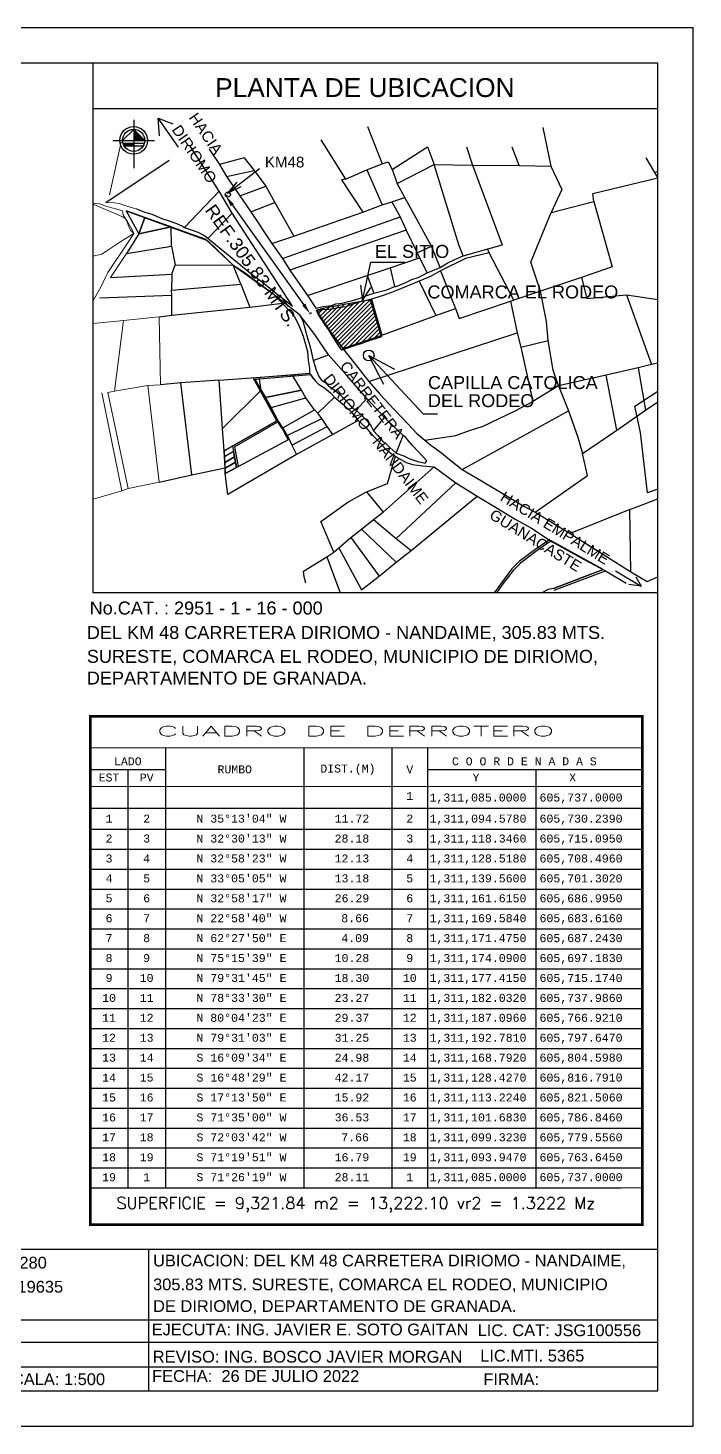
# Model space of a CAD drawing. Header units: millimetres. Extents: x 605578 to 605999, y 1311014 to 1311323.
# Drawn here: x 605857.4 to 605998.7, y 1311013.8 to 1311310.8 of the extents above; entities that cross this region are included whole.
import ezdxf
from ezdxf.enums import TextEntityAlignment as Align

# ---------------------------------------------------------------- set-up
doc = ezdxf.new("R2010")
doc.units = ezdxf.units.MM
doc.header["$LTSCALE"] = 0.0254
doc.header["$MEASUREMENT"] = 0
for name, color, linetype in [('-42', 7, 'Continuous'), ('2', 1, 'Continuous'), ('CAJETIN', 5, 'Continuous'), ('CVL_CUADCON', 1, 'Continuous'), ('CVL_CUADCON_LIN', 8, 'Continuous'), ('CVL_CUADCON_TIT', 1, 'Continuous'), ('CVL_CUADCON_TX', 2, 'Continuous'), ('NORTE', 7, 'Continuous')]:
    doc.layers.add(name, color=color, linetype=linetype)
doc.styles.add('HUECA1', font='HUECA1.shx')
doc.styles.add('MONOTXT4', font='MONOTXT4.shx')
doc.styles.add('PI', font='arial.ttf', dxfattribs={"height": 2})
doc.styles.add('PUNTOS PI', font='arial.ttf', dxfattribs={"height": 0.08})

# ---------------------------------------------------------------- blocks, each defined once
blk = doc.blocks.new('NORTE')
for points in [[(0, 0.4), (0, 0), (0.4, 0)], [(0, -0.1), (-0.387, -0.1, 0.067833), (-0.346, -0.2), (0, -0.2)]]:
    blk.add_hatch(color=256).paths.add_polyline_path(points)
for p, q in [((0, 0.75), (0, -1)), ((-0.75, 0), (0.75, 0)), ((0, 0.4), (-0.4, 0)), ((0, 0.4), (0.4, 0)), ((-0.387, -0.1), (0.387, -0.1)), ((-0.346, -0.2), (0.346, -0.2))]:
    blk.add_line(p, q)
for radius in [0.5, 0.4]:
    blk.add_circle((0, 0), radius)

msp = doc.modelspace()

# ---------------------------------------------------------------- hatches: boundary and pattern name
at = {"layer": 'CVL_CUADCON_TX'}
h = msp.add_hatch(dxfattribs=at)
h.set_pattern_fill('ANSI31', color=256, scale=0.2)
h.set_pattern_definition([(45, (-113.76484, -4.8955), (-0.44901280605, 0.44901280605), [])])
h.paths.add_polyline_path([(605928.306, 1311243.83), (605929.035, 1311244.066), (605932.501, 1311245.22), (605932.029, 1311246.74), (605930.81, 1311250.777), (605930.115, 1311253.175), (605927.042, 1311252.607), (605924.149, 1311252.101), (605921.867, 1311251.639), (605920.068, 1311251.306), (605919.074, 1311251.045), (605918.712, 1311250.856), (605919.049, 1311250.059), (605920.48, 1311247.853), (605921.734, 1311245.928), (605923.374, 1311243.355), (605924.05, 1311242.397), (605926.714, 1311243.292)])

# ---------------------------------------------------------------- linework, layer by layer
at = {"layer": '-42', "color": 6, "ltscale": 0.5}
for p, q in [((605986.313, 1311230.473), (605991.209, 1311233.682)), ((605989.021, 1311212.054), (605987.544, 1311224.876)), ((605991.209, 1311212.869), (605989.021, 1311212.054))]:
    msp.add_line(p, q, dxfattribs=at)
for p, q in [((605871.209, 1311190.835), (605871.209, 1311303.335)), ((605991.209, 1311190.835), (605991.209, 1311303.335)), ((605871.209, 1311293.706), (605991.209, 1311293.706)), ((605991.209, 1311190.835), (605871.209, 1311190.835)), ((605991.209, 1311051.335), (605751.591, 1311051.335)), ((605882.96, 1311051.335), (605882.96, 1311021.335)), ((605991.209, 1311036.335), (605751.591, 1311036.335)), ((605991.209, 1311031.547), (605751.591, 1311031.547)), ((605991.209, 1311026.335), (605751.591, 1311026.335))]:
    msp.add_line(p, q)
msp.add_lwpolyline([(605578.209, 1311013.835), (605998.709, 1311013.835), (605998.709, 1311310.835), (605578.209, 1311310.835)], close=True)
at = {"layer": '2', "color": 1, "linetype": 'Continuous'}
for p, q in [((605929.525, 1311289.889), (605932.614, 1311281.979)), ((605966.791, 1311289.692), (605968.511, 1311281.497)), ((605897.974, 1311276.133), (605891.824, 1311285.744)), ((605895.887, 1311285.071), (605898.081, 1311281.851)), ((605919.59, 1311287.071), (605924.813, 1311278.715)), ((605934.727, 1311280.77), (605942.266, 1311285.608)), ((605942.266, 1311285.608), (605943.708, 1311281.856)), ((605950.541, 1311285.599), (605951.857, 1311281.719)), ((605961.732, 1311281.615), (605960.264, 1311285.545)), ((605873.918, 1311273.763), (605887.4, 1311282.72)), ((605903.339, 1311283.231), (605898.081, 1311281.851)), ((605898.081, 1311281.851), (605899.587, 1311279.263)), ((605903.339, 1311283.231), (605905.409, 1311280.574)), ((605929.397, 1311280.719), (605932.614, 1311281.979)), ((605932.614, 1311281.979), (605933.881, 1311282.366)), ((605933.881, 1311282.366), (605934.727, 1311280.77)), ((605935.81, 1311277.804), (605943.708, 1311281.856)), ((605948.953, 1311264.763), (605943.708, 1311281.856)), ((605943.708, 1311281.856), (605951.857, 1311281.719)), ((605990.603, 1311280.107), (605988.758, 1311283.248)), ((605899.587, 1311279.263), (605905.409, 1311280.574)), ((605899.587, 1311279.263), (605902.367, 1311275.206)), ((605905.409, 1311280.574), (605907.89, 1311277.234)), ((605924.813, 1311278.715), (605929.397, 1311280.719)), ((605929.397, 1311280.719), (605932.661, 1311273.293)), ((605934.727, 1311280.77), (605935.81, 1311277.804)), ((605951.857, 1311281.719), (605958.112, 1311264.759)), ((605951.857, 1311281.719), (605961.732, 1311281.615)), ((605961.732, 1311281.615), (605968.511, 1311281.497)), ((605968.511, 1311281.497), (605970.822, 1311276.504)), ((605977.396, 1311275.642), (605991.209, 1311278.985)), ((605990.603, 1311280.107), (605991.209, 1311280.443)), ((605991.209, 1311279.052), (605990.603, 1311280.107)), ((605890.639, 1311268.462), (605897.974, 1311276.133)), ((605900.781, 1311271.517), (605897.974, 1311276.133)), ((605902.367, 1311275.206), (605907.89, 1311277.234)), ((605907.89, 1311277.234), (605909.812, 1311273.738)), ((605924.813, 1311278.715), (605923.987, 1311278.564)), ((605923.987, 1311278.564), (605928.507, 1311271.672)), ((605937.476, 1311274.84), (605935.81, 1311277.804)), ((605970.822, 1311276.504), (605968.538, 1311271.667)), ((605902.367, 1311275.206), (605904.689, 1311271.758)), ((605904.689, 1311271.758), (605909.812, 1311273.738)), ((605909.812, 1311273.738), (605913.887, 1311266.621)), ((605928.507, 1311271.672), (605932.661, 1311273.293)), ((605932.661, 1311273.293), (605934.663, 1311273.887)), ((605934.663, 1311273.887), (605937.476, 1311274.84)), ((605934.663, 1311273.887), (605936.432, 1311270.695)), ((605943.142, 1311264.48), (605937.476, 1311274.84)), ((605968.538, 1311271.667), (605977.588, 1311273.998)), ((605977.588, 1311273.998), (605977.396, 1311275.642)), ((605977.588, 1311273.998), (605981.547, 1311260.072)), ((605895.634, 1311266.165), (605900.781, 1311271.517)), ((605904.689, 1311271.758), (605909.179, 1311265.013)), ((605911.423, 1311261.894), (605936.432, 1311270.695)), ((605913.887, 1311266.621), (605928.507, 1311271.672)), ((605936.432, 1311270.695), (605937.742, 1311267.857)), ((605964.229, 1311261.104), (605968.538, 1311271.667)), ((605887.879, 1311264.481), (605887.771, 1311268.554)), ((605937.742, 1311267.857), (605913.005, 1311259.384)), ((605937.742, 1311267.857), (605940.078, 1311263.042)), ((605878.324, 1311262.924), (605887.879, 1311264.481)), ((605887.879, 1311264.481), (605888.665, 1311260.488)), ((605909.179, 1311265.013), (605913.887, 1311266.621)), ((605909.179, 1311265.013), (605911.423, 1311261.894)), ((605940.078, 1311263.042), (605943.142, 1311264.48)), ((605943.913, 1311262.578), (605943.142, 1311264.48)), ((605949.846, 1311262.447), (605948.953, 1311264.763)), ((605949.846, 1311262.447), (605958.112, 1311264.759)), ((605911.423, 1311261.894), (605913.005, 1311259.384)), ((605934.307, 1311259.889), (605940.54, 1311261.978)), ((605940.078, 1311263.042), (605940.54, 1311261.978)), ((605940.54, 1311261.978), (605942.194, 1311258.814)), ((605944.957, 1311259.916), (605943.913, 1311262.578)), ((605955.377, 1311263.048), (605954.996, 1311263.887)), ((605960.643, 1311253.009), (605955.377, 1311263.048)), ((605966.293, 1311254.942), (605964.229, 1311261.104)), ((605874.914, 1311257.818), (605887.916, 1311258.563)), ((605887.916, 1311258.563), (605887.893, 1311255.135)), ((605887.916, 1311258.563), (605888.665, 1311260.488)), ((605888.665, 1311260.488), (605900.996, 1311260.439)), ((605902.573, 1311256.376), (605900.996, 1311260.439)), ((605913.005, 1311259.384), (605916.754, 1311253.983)), ((605916.754, 1311253.983), (605929.425, 1311258.246)), ((605929.425, 1311258.246), (605934.307, 1311259.889)), ((605929.425, 1311258.246), (605930.852, 1311254.466)), ((605934.307, 1311259.889), (605935.25, 1311255.896)), ((605942.194, 1311258.814), (605944.957, 1311259.916)), ((605945.035, 1311259.23), (605948.188, 1311251.271)), ((605981.547, 1311260.072), (605975.01, 1311257.83)), ((605887.893, 1311255.135), (605902.573, 1311256.376)), ((605887.911, 1311254.018), (605887.893, 1311255.135)), ((605902.573, 1311256.376), (605904.495, 1311251.512)), ((605940.499, 1311257.03), (605944.008, 1311249.726)), ((605975.01, 1311257.83), (605966.293, 1311254.942)), ((605975.01, 1311257.83), (605976.151, 1311253.365)), ((605887.911, 1311254.018), (605872.601, 1311253.467)), ((605887.933, 1311249.802), (605887.911, 1311254.018)), ((605922.803, 1311252.229), (605924.151, 1311252.372)), ((605930.335, 1311253.212), (605932.582, 1311245.58)), ((605949.012, 1311249.116), (605959.882, 1311252.828)), ((605959.882, 1311252.828), (605960.643, 1311253.009)), ((605959.882, 1311252.828), (605961.34, 1311246.104)), ((605966.293, 1311254.942), (605960.643, 1311253.009)), ((605976.151, 1311253.365), (605984.574, 1311254.169)), ((605984.574, 1311254.169), (605989.858, 1311239.311)), ((605984.574, 1311254.169), (605991.209, 1311253.158)), ((605885.215, 1311249.491), (605887.933, 1311249.802)), ((605932.582, 1311245.58), (605944.008, 1311249.726)), ((605944.008, 1311249.726), (605948.188, 1311251.271)), ((605948.188, 1311251.271), (605949.012, 1311249.116)), ((605929.811, 1311235.703), (605961.34, 1311246.104)), ((605961.34, 1311246.104), (605962.093, 1311243.034)), ((605924.279, 1311242.776), (605932.582, 1311245.58)), ((605962.093, 1311243.034), (605967.898, 1311244.46)), ((605917.974, 1311240.191), (605921.257, 1311241.386)), ((605962.093, 1311243.034), (605964.643, 1311231.49)), ((605905.228, 1311236.531), (605917.165, 1311237.519)), ((605905.636, 1311236.225), (605917.382, 1311237.2)), ((605913.512, 1311237.15), (605917.165, 1311237.519)), ((605987.07, 1311238.637), (605980.224, 1311237.104)), ((605989.858, 1311239.311), (605987.07, 1311238.637)), ((605987.07, 1311238.637), (605988.591, 1311229.627)), ((605991.209, 1311239.625), (605989.858, 1311239.311)), ((605889.869, 1311235.466), (605885.525, 1311235.04)), ((605898.02, 1311235.991), (605889.869, 1311235.466)), ((605892.2, 1311215.895), (605889.869, 1311235.466)), ((605898.02, 1311235.991), (605913.512, 1311237.15)), ((605898.688, 1311225.778), (605898.02, 1311235.991)), ((605910.258, 1311227.411), (605905.228, 1311236.531)), ((605910.44, 1311227.516), (605905.636, 1311236.225)), ((605906.941, 1311233.921), (605906.489, 1311236.625)), ((605915.495, 1311233.885), (605913.512, 1311237.15)), ((605970.108, 1311234.819), (605964.643, 1311231.49)), ((605980.224, 1311237.104), (605970.108, 1311234.819)), ((605970.108, 1311234.819), (605972.218, 1311229.52)), ((605982.521, 1311225.406), (605980.224, 1311237.104)), ((605906.941, 1311233.921), (605898.688, 1311225.778)), ((605906.941, 1311233.921), (605907.819, 1311232.366)), ((605907.819, 1311232.366), (605915.495, 1311233.885)), ((605907.819, 1311232.366), (605909.049, 1311230.198)), ((605909.049, 1311230.198), (605916.398, 1311232.228)), ((605916.398, 1311232.228), (605915.495, 1311233.885)), ((605918.234, 1311229.726), (605916.398, 1311232.228)), ((605918.991, 1311229.035), (605922.538, 1311232.428)), ((605927.118, 1311229.612), (605929.393, 1311232.11)), ((605933.124, 1311228.096), (605929.393, 1311232.11)), ((605988.591, 1311229.627), (605991.209, 1311231.382)), ((605910.44, 1311227.516), (605909.049, 1311230.198)), ((605911.533, 1311225.889), (605918.234, 1311229.726)), ((605918.991, 1311229.035), (605918.234, 1311229.726)), ((605919.821, 1311227.887), (605918.991, 1311229.035)), ((605949.645, 1311217.038), (605972.218, 1311229.52)), ((605972.218, 1311229.52), (605974.254, 1311223.892)), ((605982.521, 1311225.406), (605988.591, 1311229.627)), ((605987.544, 1311224.876), (605986.313, 1311230.473)), ((605899.088, 1311221.001), (605898.688, 1311225.778)), ((605910.258, 1311227.411), (605899.088, 1311221.001)), ((605900.861, 1311222.018), (605910.258, 1311227.411)), ((605911.533, 1311225.889), (605910.44, 1311227.516)), ((605911.353, 1311225.78), (605910.446, 1311227.131)), ((605911.353, 1311225.78), (605912.251, 1311224.131)), ((605911.533, 1311225.889), (605912.436, 1311224.232)), ((605912.436, 1311224.232), (605919.821, 1311227.887)), ((605913.463, 1311222.218), (605920.977, 1311226.151)), ((605920.977, 1311226.151), (605919.821, 1311227.887)), ((605922.159, 1311224.467), (605920.977, 1311226.151)), ((605927.554, 1311227.463), (605922.159, 1311224.467)), ((605930.82, 1311225.217), (605933.124, 1311228.096)), ((605975.212, 1311220.442), (605982.521, 1311225.406)), ((605899.284, 1311216.2), (605912.837, 1311223.467)), ((605912.25, 1311224.134), (605912.651, 1311223.37)), ((605912.436, 1311224.232), (605912.837, 1311223.467)), ((605912.837, 1311223.467), (605913.463, 1311222.218)), ((605922.159, 1311224.467), (605914.465, 1311220.23)), ((605930.794, 1311225.218), (605930.82, 1311225.217)), ((605935.637, 1311220.51), (605937.134, 1311224.233)), ((605974.254, 1311223.892), (605975.212, 1311220.442)), ((605899.241, 1311217.394), (605899.088, 1311221.001)), ((605914.465, 1311220.23), (605899.813, 1311211.701)), ((605913.463, 1311222.218), (605914.465, 1311220.23)), ((605933.766, 1311214.074), (605935.499, 1311219.891)), ((605976.278, 1311215.774), (605975.212, 1311220.442)), ((605892.2, 1311215.895), (605899.241, 1311217.394)), ((605899.284, 1311216.2), (605899.241, 1311217.394)), ((605932.863, 1311207.985), (605943.679, 1311217.604)), ((605943.679, 1311217.604), (605948.31, 1311214.214)), ((605885.261, 1311214.37), (605892.2, 1311215.895)), ((605899.813, 1311211.701), (605899.284, 1311216.2)), ((605929.338, 1311212.277), (605933.766, 1311214.074)), ((605935.643, 1311202.353), (605948.31, 1311214.214)), ((605948.31, 1311214.214), (605952.862, 1311211.356)), ((605965.183, 1311207.965), (605976.278, 1311215.774)), ((605925.363, 1311210.121), (605929.338, 1311212.277)), ((605929.338, 1311212.277), (605932.863, 1311207.985)), ((605938.824, 1311199.842), (605952.862, 1311211.356)), ((605985.252, 1311208.554), (605991.209, 1311210.779)), ((605919.599, 1311205.998), (605925.363, 1311210.121)), ((605930.796, 1311206.451), (605932.863, 1311207.985)), ((605965.183, 1311207.965), (605972.584, 1311203.414)), ((605985.252, 1311208.554), (605972.584, 1311203.414)), ((605985.505, 1311195.272), (605985.252, 1311208.554)), ((605922.373, 1311199.502), (605919.599, 1311205.998)), ((605928.244, 1311204.387), (605930.796, 1311206.451)), ((605930.796, 1311206.451), (605935.643, 1311202.353)), ((605923.395, 1311200.384), (605925.998, 1311202.575)), ((605925.998, 1311202.575), (605928.244, 1311204.387)), ((605925.998, 1311202.575), (605931.985, 1311194.38)), ((605928.244, 1311204.387), (605935.609, 1311197.351)), ((605935.643, 1311202.353), (605938.824, 1311199.842)), ((605972.584, 1311203.414), (605985.505, 1311195.272)), ((605920.844, 1311198.472), (605922.373, 1311199.502)), ((605922.373, 1311199.502), (605923.395, 1311200.384)), ((605923.395, 1311200.384), (605928.234, 1311191.486)), ((605935.609, 1311197.351), (605938.824, 1311199.842)), ((605915.899, 1311195.435), (605920.844, 1311198.472)), ((605920.844, 1311198.472), (605923.692, 1311190.835)), ((605931.985, 1311194.38), (605935.609, 1311197.351)), ((605969.035, 1311191.743), (605979.609, 1311195.783)), ((605916.069, 1311194.265), (605915.899, 1311195.435)), ((605916.415, 1311192.917), (605916.069, 1311194.265)), ((605928.234, 1311191.486), (605931.985, 1311194.38)), ((605969.177, 1311191.371), (605980.073, 1311195.535)), ((605980.073, 1311195.535), (605984.473, 1311192.906)), ((605985.505, 1311195.272), (605988.989, 1311193.25)), ((605988.989, 1311193.25), (605991.209, 1311194.204))]:
    msp.add_line(p, q, dxfattribs=at)
at = {"layer": '2', "color": 1, "linetype": 'Continuous', "lineweight": 0}
for p, q in [((605874.696, 1311275.393), (605877.2, 1311286.556)), ((605878.324, 1311262.924), (605874.914, 1311257.818)), ((605877.646, 1311248.682), (605885.215, 1311249.491)), ((605885.215, 1311249.491), (605885.525, 1311235.04)), ((605871.209, 1311248.06), (605877.646, 1311248.682)), ((605877.646, 1311248.682), (605875.744, 1311233.713)), ((605882.859, 1311234.856), (605875.744, 1311233.713)), ((605885.525, 1311235.04), (605882.859, 1311234.856)), ((605882.859, 1311234.856), (605885.261, 1311214.37)), ((605873.025, 1311233.301), (605877.278, 1311212.523)), ((605875.744, 1311233.713), (605874.346, 1311233.418)), ((605874.346, 1311233.418), (605878.626, 1311212.996)), ((605878.626, 1311212.996), (605885.261, 1311214.37)), ((605871.209, 1311210.751), (605877.278, 1311212.523)), ((605877.278, 1311212.523), (605878.626, 1311212.996))]:
    msp.add_line(p, q, dxfattribs=at)
for points in [[(605871.209, 1311273.625), (605872.577, 1311273.462), (605873.67, 1311273.084), (605875.194, 1311272.606), (605876.21, 1311272.355), (605877.455, 1311271.978)], [(605871.209, 1311273.387), (605873.363, 1311272.465), (605874.664, 1311271.896), (605876.556, 1311271.144), (605877.626, 1311270.664), (605878.044, 1311270.356), (605878.335, 1311269.903), (605879.42, 1311268.105), (605879.876, 1311267.204), (605877.1, 1311265.45), (605873.932, 1311263.372), (605872.977, 1311262.807), (605871.209, 1311262.33)], [(605871.209, 1311273.387), (605873.363, 1311272.465), (605874.664, 1311271.896), (605876.556, 1311271.144), (605877.626, 1311270.664), (605878.044, 1311270.356), (605878.335, 1311269.903), (605879.42, 1311268.105), (605879.876, 1311267.204), (605877.1, 1311265.45), (605873.932, 1311263.372), (605872.977, 1311262.807), (605871.209, 1311262.33)], [(605880.455, 1311272.419), (605879.763, 1311272.522), (605878.186, 1311273.073), (605876.712, 1311273.523), (605875.645, 1311273.67), (605873.918, 1311273.763)], [(605877.455, 1311271.978), (605877.567, 1311271.132), (605878.32, 1311269.907), (605878.794, 1311268.66), (605879.144, 1311267.895), (605879.876, 1311267.204), (605878.363, 1311264.93), (605874.338, 1311258.864), (605873.875, 1311258.004), (605872.87, 1311255.776), (605871.209, 1311252.954)], [(605878.216, 1311271.98), (605880.916, 1311267.095), (605878.324, 1311262.924)]]:
    msp.add_lwpolyline(points, dxfattribs=at)
at = {"layer": '2', "color": 1, "linetype": 'Continuous'}
for points in [[(605878.216, 1311271.98), (605879.411, 1311271.552), (605882.206, 1311270.544), (605885.967, 1311269.209), (605887.771, 1311268.554)], [(605878.216, 1311271.98), (605895.306, 1311265.77), (605900.996, 1311260.439), (605909.494, 1311254.342), (605914.969, 1311250.066)], [(605880.455, 1311272.419), (605882.227, 1311271.739), (605883.701, 1311271.26), (605885.811, 1311270.327), (605887.36, 1311269.874), (605888.961, 1311269.295), (605890.181, 1311268.765), (605890.639, 1311268.462)], [(605895.265, 1311266.494), (605896.003, 1311265.836), (605898.447, 1311263.836), (605900.33, 1311262.292), (605902.697, 1311260.393), (605904.758, 1311258.672), (605907.227, 1311256.85), (605909.874, 1311254.648), (605912.368, 1311252.699), (605913.564, 1311251.737), (605900.781, 1311271.517)], [(605887.771, 1311268.554), (605894.962, 1311266.01), (605895.649, 1311265.53), (605900.996, 1311260.439)], [(605890.639, 1311268.462), (605893.46, 1311267.429), (605894.731, 1311266.797), (605895.265, 1311266.494)], [(605944.957, 1311259.916), (605946.425, 1311260.86), (605948.098, 1311261.679), (605949.846, 1311262.447)], [(605955.377, 1311263.048), (605950.381, 1311261.889), (605945.035, 1311259.23)], [(605900.996, 1311260.439), (605903.514, 1311258.846), (605905.423, 1311257.302), (605907.789, 1311255.658), (605909.494, 1311254.342), (605910.538, 1311253.201), (605911.48, 1311252.341)], [(605935.529, 1311255.948), (605937.531, 1311256.716), (605938.975, 1311257.381), (605940.319, 1311257.843), (605941.256, 1311258.354), (605942.194, 1311258.814)], [(605945.035, 1311259.23), (605943.084, 1311258.131), (605940.499, 1311257.03)], [(605940.499, 1311257.03), (605936.723, 1311255.519), (605934.645, 1311254.649), (605932.87, 1311253.983), (605930.335, 1311253.212)], [(605930.852, 1311254.466), (605933.602, 1311255.23), (605935.25, 1311255.896), (605935.529, 1311255.948)], [(605887.933, 1311249.802), (605904.495, 1311251.512), (605911.48, 1311252.341)], [(605911.48, 1311252.341), (605912.5, 1311251.175), (605913.264, 1311250.364), (605914.028, 1311249.452), (605914.616, 1311248.285), (605915.383, 1311246.61), (605915.819, 1311245.366), (605916.384, 1311243.411), (605916.769, 1311242.117), (605916.902, 1311240.288), (605917.187, 1311238.535), (605917.165, 1311237.519)], [(605916.754, 1311253.983), (605918.514, 1311251.295), (605920.163, 1311251.682), (605921.888, 1311251.89), (605922.803, 1311252.229)], [(605930.335, 1311253.212), (605927.545, 1311252.518), (605925.796, 1311251.928), (605924.884, 1311251.595), (605923.742, 1311251.439), (605922.398, 1311251.18), (605921.282, 1311251.05), (605919.835, 1311250.944), (605918.847, 1311250.534)], [(605924.151, 1311252.372), (605925.108, 1311252.663), (605926.301, 1311252.92), (605927.72, 1311253.357), (605929.19, 1311253.92), (605930.852, 1311254.466)], [(605967.898, 1311244.46), (605967.547, 1311248.446), (605966.293, 1311254.942)], [(605921.257, 1311241.386), (605918.316, 1311245.75), (605914.969, 1311250.066)], [(605914.969, 1311250.066), (605915.796, 1311248.587), (605916.638, 1311245.406), (605917.433, 1311242.785), (605917.974, 1311240.191)], [(605918.847, 1311250.534), (605921.525, 1311246.528), (605924.279, 1311242.776)], [(605970.108, 1311234.819), (605968.948, 1311238.115), (605967.898, 1311244.46)], [(605916.902, 1311240.288), (605917.187, 1311238.535), (605917.171, 1311237.767), (605917.195, 1311237.522), (605917.535, 1311236.974), (605918.491, 1311235.782), (605919.077, 1311235.136)], [(605917.974, 1311240.191), (605918.124, 1311239.809), (605918.52, 1311238.333), (605918.87, 1311237.493), (605919.12, 1311236.907), (605919.547, 1311236.269), (605919.723, 1311236.014), (605920.456, 1311235.577), (605921.213, 1311234.784), (605922.173, 1311234.168), (605923.36, 1311233.245), (605924.419, 1311232.196), (605925.427, 1311231.148), (605926.36, 1311230.1), (605927.118, 1311229.612)], [(605929.393, 1311232.11), (605925.162, 1311237.041), (605921.257, 1311241.386)], [(605924.279, 1311242.776), (605926.701, 1311239.708), (605929.811, 1311235.703)], [(605917.165, 1311237.519), (605917.905, 1311236.428), (605919.077, 1311235.136), (605920.348, 1311234.352), (605921.621, 1311233.289), (605922.538, 1311232.428)], [(605929.811, 1311235.703), (605932.206, 1311232.941), (605935.161, 1311229.8), (605938.217, 1311226.607), (605939.975, 1311224.682), (605941.68, 1311223.29)], [(605922.538, 1311232.428), (605924.294, 1311230.934), (605926.127, 1311229.187), (605927.554, 1311227.463)], [(605941.68, 1311223.29), (605948.258, 1311224.245), (605951.222, 1311225.352), (605954.086, 1311226.23), (605960.871, 1311229.49), (605964.643, 1311231.49)], [(605927.118, 1311229.612), (605928.404, 1311228.409), (605929.287, 1311227.489), (605930.268, 1311226.212), (605930.82, 1311225.217)], [(605901.234, 1311221.845), (605910.446, 1311227.131)], [(605927.554, 1311227.463), (605929.184, 1311225.969), (605930.432, 1311224.5), (605931.833, 1311223.03), (605933.031, 1311221.713), (605934.176, 1311220.725), (605934.787, 1311220.295), (605935.499, 1311219.891)], [(605937.134, 1311224.233), (605935.444, 1311225.845), (605933.124, 1311228.096)], [(605930.82, 1311225.217), (605931.677, 1311224.297), (605932.785, 1311222.969), (605933.391, 1311222.533), (605934.249, 1311221.739), (605934.93, 1311221.15), (605935.637, 1311220.51)], [(605935.637, 1311220.51), (605937.257, 1311219.94), (605938.522, 1311219.296), (605940.219, 1311218.751), (605941.791, 1311218.384), (605942.149, 1311218.864), (605941.292, 1311219.784), (605939.024, 1311222.213), (605937.513, 1311223.951), (605937.134, 1311224.233)], [(605941.68, 1311223.29), (605943.004, 1311222.176), (605945.243, 1311220.556), (605946.973, 1311219.139), (605949.645, 1311217.038)], [(605899.082, 1311221.001), (605900.846, 1311222.096), (605901.691, 1311217.49)], [(605899.088, 1311221.001), (605899.284, 1311216.202)], [(605899.284, 1311216.202), (605899.237, 1311217.346), (605899.188, 1311218.556), (605899.138, 1311219.766), (605901.062, 1311220.918)], [(605899.188, 1311218.556), (605901.276, 1311219.754)], [(605900.861, 1311222.018), (605901.691, 1311217.49)], [(605901.691, 1311217.49), (605901.489, 1311218.589), (605901.276, 1311219.754), (605901.062, 1311220.918)], [(605901.234, 1311221.845), (605902.002, 1311217.657)], [(605935.499, 1311219.891), (605936.135, 1311219.435), (605937.762, 1311218.526), (605939.109, 1311218.123), (605941.242, 1311217.825), (605943.679, 1311217.604)], [(605901.489, 1311218.589), (605899.237, 1311217.346)], [(605899.284, 1311216.202), (605901.691, 1311217.49)], [(605949.645, 1311217.038), (605953.765, 1311214.637), (605958.47, 1311211.781), (605962.59, 1311209.303), (605965.183, 1311207.965)], [(605952.862, 1311211.356), (605956.728, 1311209.005), (605960.874, 1311206.503), (605964.357, 1311204.608), (605968.783, 1311201.7), (605975.445, 1311198.01), (605980.073, 1311195.535)], [(605968.294, 1311202.198), (605965.095, 1311199.967), (605961.787, 1311197.467), (605960.147, 1311195.855), (605957.751, 1311192.68), (605956.437, 1311190.835)], [(605968.521, 1311201.872), (605965.329, 1311199.645), (605962.047, 1311197.165), (605960.447, 1311195.591), (605958.072, 1311192.445), (605956.926, 1311190.835)], [(605979.638, 1311195.795), (605968.521, 1311201.872)], [(605979.609, 1311195.783), (605969.035, 1311191.743), (605967.921, 1311191.551), (605966.597, 1311190.835)]]:
    msp.add_lwpolyline(points, dxfattribs=at)
at = {"layer": '2', "color": 1, "linetype": 'Continuous', "flags": 128}
msp.add_lwpolyline([(605991.209, 1311212.869), (605989.021, 1311212.054), (605987.544, 1311224.876), (605986.313, 1311230.473), (605991.209, 1311233.682)], dxfattribs=at)
at = {"layer": '2', "color": 1, "linetype": 'Continuous'}
for points in [[(605901.062, 1311220.918), (605901.276, 1311219.754), (605899.188, 1311218.556), (605899.138, 1311219.766)], [(605901.276, 1311219.754), (605901.489, 1311218.589), (605899.237, 1311217.346), (605899.188, 1311218.556)], [(605901.489, 1311218.589), (605901.691, 1311217.49), (605899.284, 1311216.202), (605899.237, 1311217.346)]]:
    msp.add_lwpolyline(points, close=True, dxfattribs=at)
msp.add_point((605940.54, 1311261.978), dxfattribs=at)
at = {"layer": 'CAJETIN'}
msp.add_lwpolyline([(605585.709, 1311021.335), (605991.209, 1311021.335), (605991.209, 1311303.335), (605585.709, 1311303.335)], close=True, dxfattribs=at)
at = {"layer": 'CVL_CUADCON', "color": 1, "linetype": 'Continuous', "const_width": 0.564, "flags": 128}
msp.add_lwpolyline([(605870.6, 1311164.59), (605987.926, 1311164.59), (605987.926, 1311056.59), (605870.6, 1311056.59)], close=True, dxfattribs=at)
at = {"layer": 'CVL_CUADCON', "color": 1, "linetype": 'Continuous', "const_width": 0.212, "flags": 128}
for points in [[(605870.6, 1311157.891), (605987.926, 1311157.891)], [(605870.6, 1311149.685), (605987.926, 1311149.685)], [(605870.6, 1311064.442), (605987.926, 1311064.442)]]:
    msp.add_lwpolyline(points, dxfattribs=at)
at = {"layer": 'CVL_CUADCON_LIN', "color": 8, "linetype": 'Continuous'}
for p, q in [((605886.58, 1311157.891), (605886.58, 1311064.442)), ((605916.019, 1311157.891), (605916.019, 1311064.442)), ((605934.699, 1311157.891), (605934.699, 1311064.442)), ((605942.296, 1311157.891), (605942.296, 1311064.442)), ((605870.6, 1311153.338), (605886.58, 1311153.338)), ((605878.584, 1311153.338), (605878.584, 1311064.442)), ((605942.296, 1311153.338), (605987.926, 1311153.338)), ((605965.33, 1311153.338), (605965.33, 1311064.442)), ((605870.6, 1311145.094), (605987.926, 1311145.094)), ((605870.6, 1311140.611), (605987.926, 1311140.611)), ((605870.6, 1311136.379), (605987.926, 1311136.379)), ((605870.6, 1311132.148), (605987.926, 1311132.148)), ((605870.6, 1311127.916), (605987.926, 1311127.916)), ((605870.6, 1311123.685), (605987.926, 1311123.685)), ((605870.6, 1311119.453), (605987.926, 1311119.453)), ((605870.6, 1311115.221), (605987.926, 1311115.221)), ((605870.6, 1311110.99), (605987.926, 1311110.99)), ((605870.6, 1311106.758), (605987.926, 1311106.758)), ((605870.6, 1311102.527), (605987.926, 1311102.527)), ((605870.6, 1311098.295), (605987.926, 1311098.295)), ((605870.6, 1311094.063), (605987.926, 1311094.063)), ((605870.6, 1311089.832), (605987.926, 1311089.832)), ((605870.6, 1311085.6), (605987.926, 1311085.6)), ((605870.6, 1311081.369), (605987.926, 1311081.369)), ((605870.6, 1311077.137), (605987.926, 1311077.137)), ((605870.6, 1311072.905), (605987.926, 1311072.905)), ((605870.6, 1311068.674), (605987.926, 1311068.674)), ((605870.6, 1311064.442), (605983.404, 1311064.442))]:
    msp.add_line(p, q, dxfattribs=at)
at = {"layer": 'CVL_CUADCON_TX', "color": 1}
msp.add_line((605899.684, 1311275.337), (605899.231, 1311275.011), dxfattribs=at)
at = {"layer": 'CVL_CUADCON_TX', "color": 2}
for p, q in [((605900.793, 1311273.178), (605915.949, 1311252.069)), ((605917.64, 1311250.328), (605917.186, 1311250.003))]:
    msp.add_line(p, q, dxfattribs=at)
at = {"layer": 'CVL_CUADCON_TX'}
for points in [[(605889.341, 1311285.522), (605885.059, 1311291.688)], [(605885.287, 1311287.905), (605885.059, 1311291.688), (605888.159, 1311290.484)], [(605928.455, 1311252.939), (605930.254, 1311261.05), (605937.424, 1311261.05)], [(605928.06, 1311256.211), (605928.455, 1311252.939), (605930.196, 1311255.677)], [(605929.779, 1311241.276), (605941.327, 1311228.835), (605944.366, 1311228.835)], [(605932.966, 1311235.084), (605929.779, 1311241.276), (605935.261, 1311238.329)], [(605982.2, 1311195.54), (605987.683, 1311192.24)], [(605986.562, 1311194.271), (605987.683, 1311192.24), (605985.082, 1311192.585)]]:
    msp.add_lwpolyline(points, dxfattribs=at)
at = {"layer": 'CVL_CUADCON_TX', "color": 2, "linetype": 'Continuous'}
for points in [[(605899.793, 1311275.74), (605906.573, 1311280.983)], [(605901.752, 1311278.052), (605899.793, 1311275.74), (605902.687, 1311277.135)]]:
    msp.add_lwpolyline(points, dxfattribs=at)
at = {"layer": 'CVL_CUADCON_TX'}
msp.add_lwpolyline([(605924.05, 1311242.397), (605923.374, 1311243.355), (605921.859, 1311245.732), (605921.2, 1311246.749), (605920.48, 1311247.853), (605919.049, 1311250.059), (605918.712, 1311250.856), (605919.074, 1311251.045), (605920.068, 1311251.306), (605921.867, 1311251.639), (605924.149, 1311252.101), (605927.042, 1311252.607), (605930.115, 1311253.175), (605930.81, 1311250.777), (605932.029, 1311246.74), (605932.501, 1311245.22), (605929.035, 1311244.066), (605928.306, 1311243.83), (605926.714, 1311243.292)], close=True, dxfattribs=at)
msp.add_lwpolyline([(605924.05, 1311242.397), (605923.374, 1311243.355), (605921.859, 1311245.732), (605921.2, 1311246.749), (605920.48, 1311247.853), (605919.049, 1311250.059), (605918.712, 1311250.856), (605919.074, 1311251.045), (605920.068, 1311251.306), (605921.867, 1311251.639), (605924.149, 1311252.101), (605927.042, 1311252.607), (605930.115, 1311253.175), (605930.81, 1311250.777), (605932.029, 1311246.74), (605932.501, 1311245.22), (605929.035, 1311244.066), (605928.306, 1311243.83), (605926.714, 1311243.292)], close=True, dxfattribs=at)
for centre, radius in [((605899.847, 1311275.453), 0.543), ((605929.779, 1311241.276), 1.138)]:
    msp.add_circle(centre, radius, dxfattribs=at)
at = {"layer": 'CVL_CUADCON_TX', "color": 2}
for points in [[(605901.118, 1311273.411), (605900.468, 1311272.945), (605899.393, 1311275.128)], [(605916.274, 1311252.302), (605915.624, 1311251.836), (605917.349, 1311250.119)]]:
    msp.add_solid(points, dxfattribs=at)

# ---------------------------------------------------------------- block references
at = {"layer": 'NORTE', "xscale": 5.875199999973276, "yscale": 5.875199999973276, "zscale": 5.875199999973276}
msp.add_blockref('NORTE', (605879.831, 1311286.946), dxfattribs=at)

# ---------------------------------------------------------------- texts
at = {"style": 'PI'}
for s, height, p in [('PLANTA DE UBICACION', 4, (605897.128, 1311296.171)), ('No.CAT. : 2951 - 1 - 16 - 000', 2.75, (605870.466, 1311186.237)), ('DEL KM 48 CARRETERA DIRIOMO - NANDAIME, 305.83 MTS.', 2.75, (605869.87, 1311181.038)), ('SURESTE, COMARCA EL RODEO, MUNICIPIO DE DIRIOMO,', 2.75, (605869.87, 1311175.966)), ('DEPARTAMENTO DE GRANADA.', 2.75, (605869.87, 1311171.363)), ('DUEÑOS: HENRY VILLARREAL, No. PASAPORTE USA 488881280  ', 2.5, (605753.846, 1311047.29)), ('UBICACION: DEL KM 48 CARRETERA DIRIOMO - NANDAIME,', 2.5, (605883.945, 1311047.746)), ('JONH NORMAN GARRA,No. PASAPORTE USA 543919635', 2.5, (605770.131, 1311042.181)), ('305.83 MTS. SURESTE, COMARCA EL RODEO, MUNICIPIO', 2.5, (605883.945, 1311042.675)), ('DE DIRIOMO, DEPARTAMENTO DE GRANADA.', 2.5, (605883.945, 1311038.071)), ('EJECUTA: ING. JAVIER E. SOTO GAITAN', 2.5, (605883.641, 1311033.094)), ('LIC. CAT: JSG100556', 2.5, (605952.928, 1311032.934)), ('REVISO: ING. BOSCO JAVIER MORGAN', 2.5, (605883.878, 1311027.321)), ('LIC.MTI. 5365', 2.5, (605953.472, 1311027.526)), ('ESCALA: 1:500', 2.5, (605849.286, 1311022.533)), ('FECHA:  26 DE JULIO 2022', 2.5, (605883.724, 1311023.213)), ('FIRMA:', 2.5, (605954.152, 1311022.522))]:
    msp.add_text(s, height=height, dxfattribs=at).set_placement(p)
at = {"layer": 'CVL_CUADCON_TIT', "color": 1, "style": 'HUECA1', "width": 2.039863}
msp.add_text('CUADRO DE DERROTERO', height=2.11579, dxfattribs=at).set_placement((605884.705, 1311160.401), (605969.299, 1311160.401), align=Align.FIT)
at = {"layer": 'CVL_CUADCON_TIT', "color": 1, "style": 'MONOTXT4'}
for s, height, p in [('LADO', 1.6926, (605878.584, 1311154.197)), ('C O O R D E N A D A S', 1.69264, (605962.849, 1311154.197)), ('EST', 1.6926, (605874.592, 1311150.761)), ('PV', 1.6926, (605882.589, 1311150.761)), ('Y', 1.693, (605952.58, 1311150.761)), ('X', 1.693, (605973.131, 1311150.761))]:
    msp.add_text(s, height=height, dxfattribs=at).set_placement(p, align=Align.CENTER)
at = {"layer": 'CVL_CUADCON_TIT', "color": 1}
for s, height, style, p in [('RUMBO', 1.6926, 'MONOTXT4', (605901.307, 1311153.334)), ('DIST.(M)', 1.6926, 'MONOTXT4', (605925.357, 1311153.334)), ('V', 1.693, 'MONOTXT4', (605938.503, 1311153.334)), ('SUPERFICIE = 9,321.84 m2 = 13,222.10 vr2 = 1.3222 Mz', 2.5, 'HUECA1', (605927.002, 1311060.821))]:
    msp.add_text(s, height=height, dxfattribs=dict(at, style=style)).set_placement(p, align=Align.MIDDLE)
at = {"layer": 'CVL_CUADCON_TX', "style": 'PUNTOS PI'}
for s, rotation, p in [('HACIA ', 304.26473, (605891.441, 1311291.801)), ('DIRIOMO', 304.26473, (605887.815, 1311289.234)), ('DIRIOMO - NANDAIME', 307.82969, (605920.01, 1311236.24)), ('CARRETERA', 307.82969, (605923.499, 1311238.949)), ('HACIA EMPALME', 328.41362, (605957.515, 1311210.556)), ('GUANACASTE', 328.41362, (605955.201, 1311206.792))]:
    msp.add_text(s, height=2.3, rotation=rotation, dxfattribs=at).set_placement(p)
at = {"layer": 'CVL_CUADCON_TX', "color": 2, "linetype": 'Continuous', "style": 'PUNTOS PI'}
msp.add_text('KM48', height=2.3, dxfattribs=at).set_placement((605911.9, 1311282.35), align=Align.MIDDLE)
msp.add_text('KM48', height=2.3, dxfattribs=at).set_placement((605911.9, 1311282.35), align=Align.MIDDLE)
at = {"layer": 'CVL_CUADCON_TX', "style": 'PI'}
for s, p in [('EL SITIO', (605931.092, 1311261.999)), ('COMARCA EL RODEO', (605942.254, 1311253.378)), ('CAPILLA CATOLICA', (605942.369, 1311234.125)), ('DEL RODEO', (605942.369, 1311230.289))]:
    msp.add_text(s, height=2.75, dxfattribs=at).set_placement(p)
at = {"layer": 'CVL_CUADCON_TX', "color": 2, "style": 'MONOTXT4'}
for s, p in [('1', (605938.497, 1311146.857)), ('1', (605874.592, 1311142.021)), ('2', (605882.582, 1311142.021)), ('2', (605938.497, 1311142.021)), ('2', (605874.592, 1311137.79)), ('3', (605882.582, 1311137.79)), ('3', (605938.497, 1311137.79)), ('3', (605874.592, 1311133.558)), ('4', (605882.582, 1311133.558)), ('4', (605938.497, 1311133.558)), ('4', (605874.592, 1311129.327)), ('5', (605882.582, 1311129.327)), ('5', (605938.497, 1311129.327)), ('5', (605874.592, 1311125.095)), ('6', (605882.582, 1311125.095)), ('6', (605938.497, 1311125.095)), ('6', (605874.592, 1311120.863)), ('7', (605882.582, 1311120.863)), ('7', (605938.497, 1311120.863)), ('7', (605874.592, 1311116.632)), ('8', (605882.582, 1311116.632)), ('8', (605938.497, 1311116.632)), ('8', (605874.592, 1311112.4)), ('9', (605882.582, 1311112.4)), ('9', (605938.497, 1311112.4)), ('9', (605874.592, 1311108.169)), ('10', (605882.582, 1311108.169)), ('10', (605938.497, 1311108.169)), ('10', (605874.592, 1311103.937)), ('11', (605882.582, 1311103.937)), ('11', (605938.497, 1311103.937)), ('11', (605874.592, 1311099.706)), ('12', (605882.582, 1311099.706)), ('12', (605938.497, 1311099.706)), ('12', (605874.592, 1311095.474)), ('13', (605882.582, 1311095.474)), ('13', (605938.497, 1311095.474)), ('13', (605874.592, 1311091.242)), ('14', (605882.582, 1311091.242)), ('14', (605938.497, 1311091.242)), ('14', (605874.592, 1311087.011)), ('15', (605882.582, 1311087.011)), ('15', (605938.497, 1311087.011)), ('15', (605874.592, 1311082.779)), ('16', (605882.582, 1311082.779)), ('16', (605938.497, 1311082.779)), ('16', (605874.592, 1311078.548)), ('17', (605882.582, 1311078.548)), ('17', (605938.497, 1311078.548)), ('17', (605874.592, 1311074.316)), ('18', (605882.582, 1311074.316)), ('18', (605938.497, 1311074.316)), ('18', (605874.592, 1311070.084)), ('19', (605882.582, 1311070.084)), ('19', (605938.497, 1311070.084)), ('19', (605874.592, 1311065.853)), ('1', (605882.582, 1311065.853)), ('1', (605938.497, 1311065.853))]:
    msp.add_text(s, height=1.7, dxfattribs=at).set_placement(p, align=Align.CENTER)
for s, p in [('1,311,085.0000', (605942.706, 1311146.504)), ('605,737.0000', (605966.079, 1311146.504)), ('N 35%%D13\'04" W', (605893.168, 1311142.021)), ('11.72', (605922.536, 1311142.021)), ('1,311,094.5780', (605942.706, 1311142.021)), ('605,730.2390', (605966.079, 1311142.021)), ('N 32%%D30\'13" W', (605893.168, 1311137.79)), ('28.18', (605922.536, 1311137.79)), ('1,311,118.3460', (605942.706, 1311137.79)), ('605,715.0950', (605966.079, 1311137.79)), ('N 32%%D58\'23" W', (605893.168, 1311133.558)), ('12.13', (605922.536, 1311133.558)), ('1,311,128.5180', (605942.706, 1311133.558)), ('605,708.4960', (605966.079, 1311133.558)), ('N 33%%D05\'05" W', (605893.168, 1311129.327)), ('13.18', (605922.536, 1311129.327)), ('1,311,139.5600', (605942.706, 1311129.327)), ('605,701.3020', (605966.079, 1311129.327)), ('N 32%%D58\'17" W', (605893.168, 1311125.095)), ('26.29', (605922.536, 1311125.095)), ('1,311,161.6150', (605942.706, 1311125.095)), ('605,686.9950', (605966.079, 1311125.095)), ('N 22%%D58\'40" W', (605893.168, 1311120.863)), ('8.66', (605923.946, 1311120.863)), ('1,311,169.5840', (605942.706, 1311120.863)), ('605,683.6160', (605966.079, 1311120.863)), ('N 62%%D27\'50" E', (605893.168, 1311116.632)), ('4.09', (605923.946, 1311116.632)), ('1,311,171.4750', (605942.706, 1311116.632)), ('605,687.2430', (605966.079, 1311116.632)), ('N 75%%D15\'39" E', (605893.168, 1311112.4)), ('10.28', (605922.536, 1311112.4)), ('1,311,174.0900', (605942.706, 1311112.4)), ('605,697.1830', (605966.079, 1311112.4)), ('N 79%%D31\'45" E', (605893.168, 1311108.169)), ('18.30', (605922.536, 1311108.169)), ('1,311,177.4150', (605942.706, 1311108.169)), ('605,715.1740', (605966.079, 1311108.169)), ('N 78%%D33\'30" E', (605893.168, 1311103.937)), ('23.27', (605922.536, 1311103.937)), ('1,311,182.0320', (605942.706, 1311103.937)), ('605,737.9860', (605966.079, 1311103.937)), ('N 80%%D04\'23" E', (605893.168, 1311099.706)), ('29.37', (605922.536, 1311099.706)), ('1,311,187.0960', (605942.706, 1311099.706)), ('605,766.9210', (605966.079, 1311099.706)), ('N 79%%D31\'03" E', (605893.168, 1311095.474)), ('31.25', (605922.536, 1311095.474)), ('1,311,192.7810', (605942.706, 1311095.474)), ('605,797.6470', (605966.079, 1311095.474)), ('S 16%%D09\'34" E', (605893.168, 1311091.242)), ('24.98', (605922.536, 1311091.242)), ('1,311,168.7920', (605942.706, 1311091.242)), ('605,804.5980', (605966.079, 1311091.242)), ('S 16%%D48\'29" E', (605893.168, 1311087.011)), ('42.17', (605922.536, 1311087.011)), ('1,311,128.4270', (605942.706, 1311087.011)), ('605,816.7910', (605966.079, 1311087.011)), ('S 17%%D13\'50" E', (605893.168, 1311082.779)), ('15.92', (605922.536, 1311082.779)), ('1,311,113.2240', (605942.706, 1311082.779)), ('605,821.5060', (605966.079, 1311082.779)), ('S 71%%D35\'00" W', (605893.168, 1311078.548)), ('36.53', (605922.536, 1311078.548)), ('1,311,101.6830', (605942.706, 1311078.548)), ('605,786.8460', (605966.079, 1311078.548)), ('S 72%%D03\'42" W', (605893.168, 1311074.316)), ('7.66', (605923.946, 1311074.316)), ('1,311,099.3230', (605942.706, 1311074.316)), ('605,779.5560', (605966.079, 1311074.316)), ('S 71%%D19\'51" W', (605893.168, 1311070.084)), ('16.79', (605922.536, 1311070.084)), ('1,311,093.9470', (605942.706, 1311070.084)), ('605,763.6450', (605966.079, 1311070.084)), ('S 71%%D26\'19" W', (605893.168, 1311065.853)), ('28.11', (605922.536, 1311065.853)), ('1,311,085.0000', (605942.706, 1311065.853)), ('605,737.0000', (605966.079, 1311065.853))]:
    msp.add_text(s, height=1.7, dxfattribs=at).set_placement(p)
at = {"layer": 'CVL_CUADCON_TX', "color": 2, "insert": (605904.902, 1311260.393), "char_height": 2.75, "attachment_point": 5, "rotation": 305.67822, "style": 'PUNTOS PI'}
msp.add_mtext('\\A1;REF.305.83 MTS.', dxfattribs=at)

# ---------------------------------------------------------------- meshes
at = {"layer": '2', "color": 1, "linetype": 'Continuous'}
mesh = msp.add_polyface(dxfattribs=at)
corners = [(605882.206, 1311270.544), (605880.916, 1311267.095), (605887.771, 1311268.554), (605878.324, 1311262.924), (605878.216, 1311271.98), (605879.411, 1311271.552), (605885.967, 1311269.209), (605887.879, 1311264.481)]
mesh.append_faces([[corners[k] for k in face] for face in [(1, 0, 5, 4), (2, 1, 3, 7)]], dxfattribs={"vtx0": -1, "color": 1})
mesh.append_faces([[corners[k] for k in face] for face in [(0, 1, 2, 6)]], dxfattribs={"vtx0": -1, "vtx1": -1, "color": 1})
mesh = msp.add_polyface(dxfattribs=at)
corners = [(605909.049, 1311230.198), (605907.819, 1311232.366), (605915.495, 1311233.885), (605916.398, 1311232.228)]
mesh.append_faces([[corners[k] for k in face] for face in [(0, 3, 2, 1)]], dxfattribs={"color": 1})

doc.saveas('drawing.dxf')
